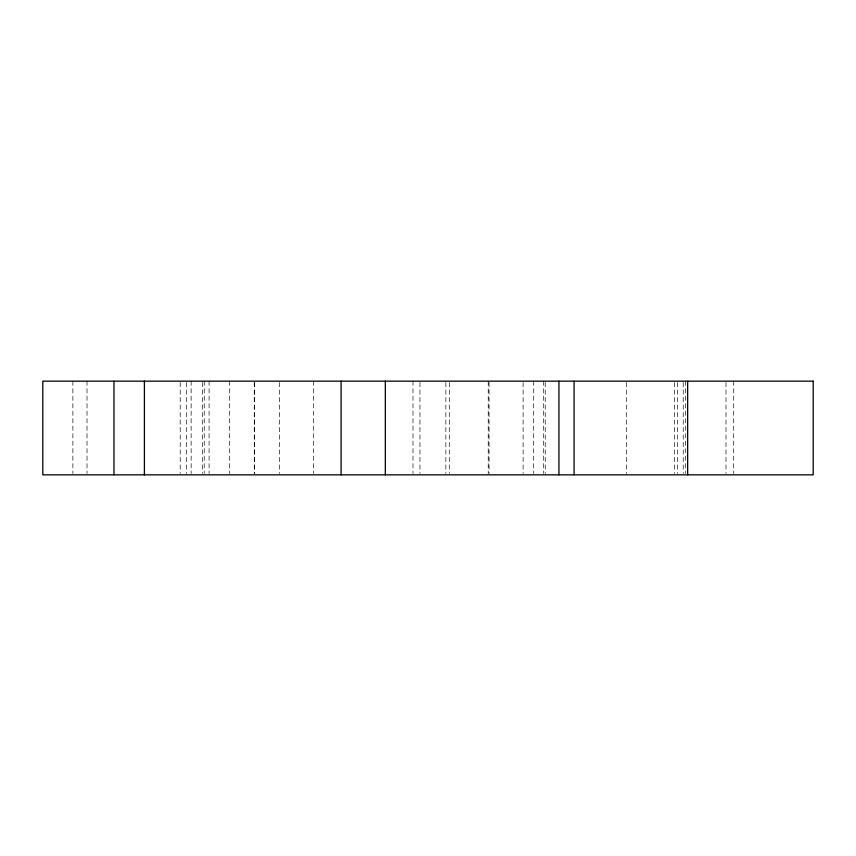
<?xml version="1.0" encoding="UTF-8"?>
<svg xmlns="http://www.w3.org/2000/svg" width="856" height="856" viewBox="0 0 856 856"><rect width="100%" height="100%" fill="white"/><g stroke="black" fill="none" stroke-linecap="round" stroke-linejoin="round"><path stroke-width="0.64" stroke-dasharray="4.28 3.21" d="M733.699 381.166L733.699 473.507M725.995 382.493L725.995 473.507M685.389 381.166L685.389 473.507M683.227 382.493L683.227 473.507M677.685 382.493L677.685 473.507M674.475 382.493L674.475 473.507M626.314 382.493L626.314 473.507M545.24 382.493L545.24 473.507M543.71 381.166L543.71 473.507M533.695 381.166L533.695 473.507M523.112 382.493L523.112 473.507M489.054 382.493L489.054 473.507M488.23 381.166L488.23 473.507M449.293 382.493L449.293 473.507M445.869 382.493L445.869 473.507M419.954 382.493L419.954 473.507M412.988 381.166L412.988 473.507M313.446 381.166L313.446 473.507M279.345 382.493L279.345 473.507M254.521 382.493L254.521 473.507M254.264 382.493L254.264 473.507M229.558 381.166L229.558 473.507M209.089 381.166L209.089 473.507M204.242 381.166L204.242 473.507M202.38 382.493L202.38 473.507M191.134 381.166L191.134 473.507M186.512 382.493L186.512 473.507M180.22 382.493L180.22 473.507M87.012 381.166L87.012 473.507M72.888 381.166L72.888 473.507"/><path stroke-width="1.28" d="M687.646 381.166L687.646 474.834M574.087 381.166L574.087 474.834M558.925 381.166L558.925 474.834M385.328 381.166L385.328 474.834M341.095 381.166L341.095 474.834M144.407 381.166L144.407 474.834M113.966 381.166L113.966 474.834M813.2 381.166L42.8 381.166L42.8 474.834L813.2 474.834L813.2 381.166"/></g></svg>
